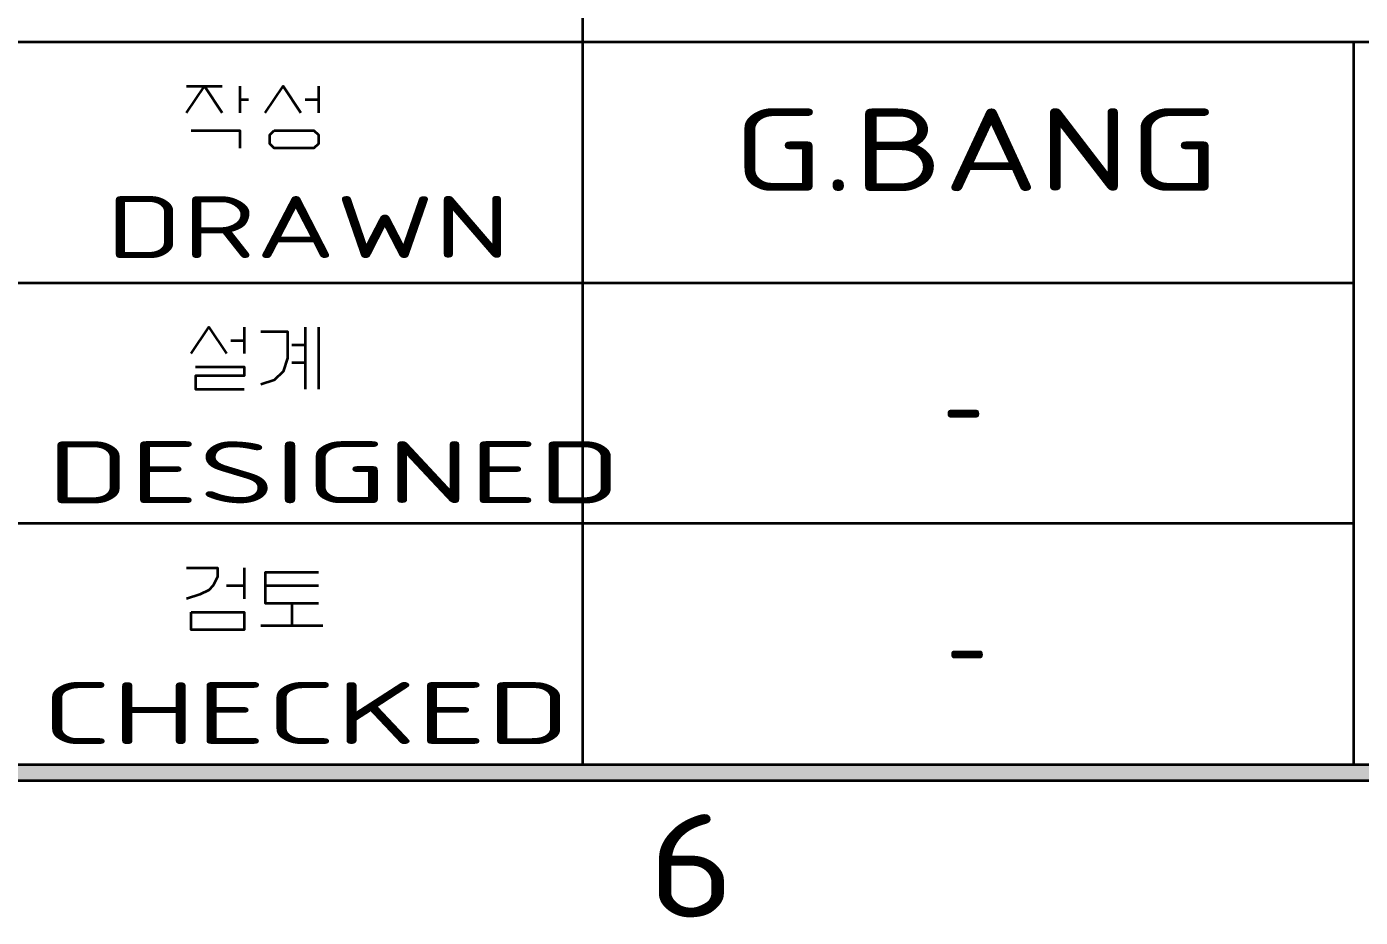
# Model space of a CAD drawing. Extents: x 23 to 417, y 3 to 294.
# Drawn here: x 277.16 to 315.95, y 5.79 to 31.68 of the extents above; entities that cross this region are included whole.
import ezdxf
from ezdxf.enums import TextEntityAlignment as Align

# ---------------------------------------------------------------- set-up
doc = ezdxf.new("R2010")
doc.units = 0
doc.layers.get('0').update_dxf_attribs({"lineweight": 13})
doc.layers.add('3', color=7, linetype='Continuous', lineweight=13)
doc.layers.add('5', color=7, linetype='Continuous', lineweight=13)
doc.styles.get("Standard").update_dxf_attribs({"font": 'isocp.shx'})

# ---------------------------------------------------------------- blocks, each defined once
blk = doc.blocks.new('BLOCK3')
at = {"layer": '5', "color": 7, "lineweight": 13}
blk.add_text('G.BANG', height=2.4, dxfattribs=at).set_placement((297.706, 26.905), (311.829, 26.905), align=Align.FIT)
blk = doc.blocks.new('BLOCK5')
at = {"layer": '5', "color": 7, "lineweight": 13}
blk.add_text('-', height=2.4, dxfattribs=at).set_placement((303.817, 19.481), (304.986, 19.481), align=Align.FIT)
blk = doc.blocks.new('BLOCK6')
at = {"layer": '5', "color": 7, "lineweight": 13}
blk.add_text('-', height=2.4, dxfattribs=at).set_placement((303.923, 12.481), (305.092, 12.481), align=Align.FIT)
blk = doc.blocks.new('BLOCK9')
at = {"layer": '5', "color": 7, "lineweight": 13}
blk.add_text('DRAWN', height=1.8, dxfattribs=at).set_placement((279.473, 24.958), (291.228, 24.958), align=Align.FIT)
blk = doc.blocks.new('BLOCK10')
at = {"layer": '5', "color": 7, "lineweight": 13}
blk.add_text('DESIGNED', height=1.8, dxfattribs=at).set_placement((277.753, 17.828), (294.443, 17.828), align=Align.FIT)
blk = doc.blocks.new('BLOCK11')
at = {"layer": '5', "color": 7, "lineweight": 13}
blk.add_text('CHECKED', height=1.8, dxfattribs=at).set_placement((277.594, 10.828), (292.977, 10.828), align=Align.FIT)
blk = doc.blocks.new('BLOCK24')
at = {"layer": '3', "color": 7, "lineweight": 13}
blk.add_text('6', height=3, dxfattribs=at).set_placement((295.223, 5.792), (297.761, 5.792), align=Align.FIT)
blk = doc.blocks.new('BLOCK80')
at = {"layer": '3', "color": 7, "lineweight": 5}
blk.add_solid([(29.763, 9.762), (30.237, 10.238), (410.237, 9.762), (409.763, 10.238)], dxfattribs=at)

msp = doc.modelspace()

# ---------------------------------------------------------------- linework, layer by layer
at = {"color": 7, "lineweight": 35}
for p, q in [((293.331, 10.238), (293.331, 38.238)), ((250.762, 31.238), (337.762, 31.238)), ((315.762, 10.238), (315.762, 31.238)), ((275.762, 24.238), (315.762, 24.238)), ((315.762, 17.238), (250.762, 17.238))]:
    msp.add_line(p, q, dxfattribs=at)
at = {"color": 7, "lineweight": 35, "ltscale": 0.025714}
msp.add_line((281.811, 29.949), (282.839, 29.949), dxfattribs=at)
at = {"color": 7, "lineweight": 35, "ltscale": 0.019286}
for p, q in [((283.354, 29.949), (283.354, 29.177)), ((285.642, 29.949), (285.642, 29.177)), ((283.482, 22.949), (283.482, 22.177))]:
    msp.add_line(p, q, dxfattribs=at)
at = {"color": 7, "lineweight": 35, "ltscale": 0.006429}
msp.add_line((283.354, 29.563), (283.611, 29.563), dxfattribs=at)
at = {"color": 7, "lineweight": 35, "ltscale": 0.009643}
for p, q in [((285.257, 29.563), (285.642, 29.563)), ((283.096, 22.563), (283.482, 22.563)), ((284.871, 22.434), (285.257, 22.434)), ((284.871, 21.92), (285.257, 21.92))]:
    msp.add_line(p, q, dxfattribs=at)
at = {"color": 7, "lineweight": 35, "ltscale": 0.045}
for p, q in [((285.257, 22.949), (285.257, 21.149)), ((285.642, 22.949), (285.642, 21.149)), ((283.971, 14.277), (285.771, 14.277))]:
    msp.add_line(p, q, dxfattribs=at)
at = {"color": 7, "lineweight": 35, "ltscale": 0.0225}
msp.add_line((283.482, 15.949), (283.482, 15.049), dxfattribs=at)
at = {"color": 7, "lineweight": 35, "ltscale": 0.012857}
msp.add_line((282.968, 15.434), (283.482, 15.434), dxfattribs=at)
at = {"color": 7, "lineweight": 35, "ltscale": 0.038571}
msp.add_line((284.099, 15.434), (285.642, 15.434), dxfattribs=at)
at = {"color": 7, "lineweight": 35, "ltscale": 0.016071}
msp.add_line((284.871, 14.92), (284.871, 14.277), dxfattribs=at)
at = {"color": 7, "lineweight": 35}
for points in [[(281.811, 29.177), (282.325, 29.949), (282.839, 29.177)], [(284.099, 29.177), (284.614, 29.949), (285.128, 29.177)], [(281.939, 28.663), (283.354, 28.663), (283.354, 28.149)], [(281.939, 22.177), (282.454, 22.949), (282.968, 22.177)], [(283.971, 22.82), (284.742, 22.82), (284.742, 22.177), (284.742, 22.049), (284.614, 21.663), (284.357, 21.406), (283.971, 21.277)], [(282.068, 21.791), (283.482, 21.791), (283.482, 21.534), (282.068, 21.534), (282.068, 21.149), (283.482, 21.149)], [(281.811, 15.949), (282.711, 15.949), (282.711, 15.691), (282.582, 15.434), (282.454, 15.306), (282.197, 15.177), (281.811, 15.049)], [(285.642, 15.82), (284.099, 15.82), (284.099, 14.92), (285.642, 14.92)]]:
    msp.add_lwpolyline(points, dxfattribs=at)
for points in [[(284.357, 28.663), (285.514, 28.663), (285.642, 28.534), (285.642, 28.277), (285.514, 28.149), (284.357, 28.149), (284.228, 28.277), (284.228, 28.534)], [(281.939, 14.663), (283.482, 14.663), (283.482, 14.149), (281.939, 14.149)]]:
    msp.add_lwpolyline(points, close=True, dxfattribs=at)
at = {"layer": '3', "color": 7, "lineweight": 35}
for p, q in [((30.238, 10.238), (409.762, 10.238)), ((410.238, 9.763), (29.763, 9.763))]:
    msp.add_line(p, q, dxfattribs=at)

# ---------------------------------------------------------------- block references
at = {"layer": '3', "lineweight": 0}
for name in ['BLOCK80', 'BLOCK24']:
    msp.add_blockref(name, (0, 0), dxfattribs=at)
at = {"layer": '5', "lineweight": 0}
for name in ['BLOCK3', 'BLOCK9', 'BLOCK5', 'BLOCK10', 'BLOCK6', 'BLOCK11']:
    msp.add_blockref(name, (0, 0), dxfattribs=at)

doc.saveas('drawing.dxf')
